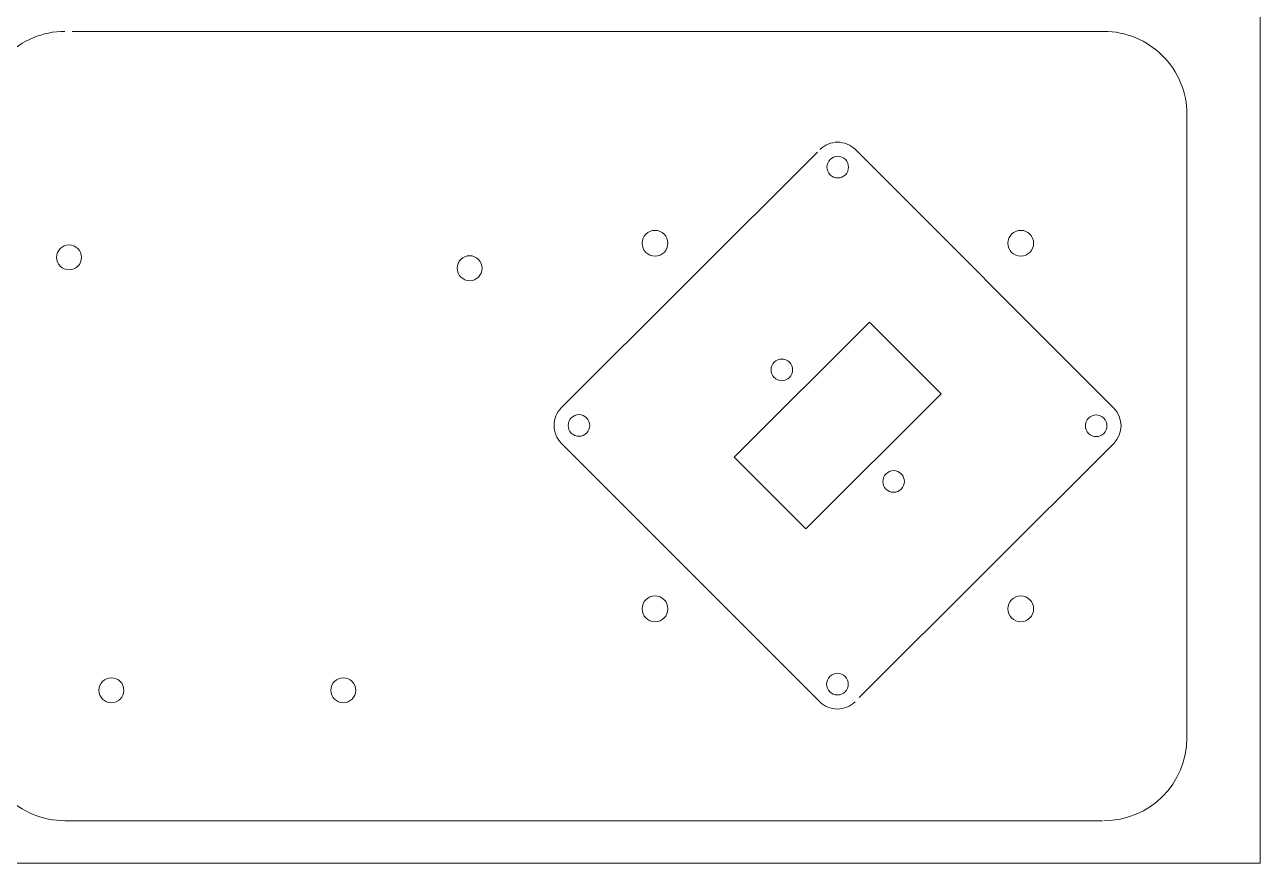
# Model space of a CAD drawing. Header units: millimetres. Extents: x -148 to 148, y -104 to 104.
# Drawn here: x -5.6 to 148.1, y -104.1 to 0.2 of the extents above; entities that cross this region are included whole.
import ezdxf

# ---------------------------------------------------------------- set-up
doc = ezdxf.new("R2010")
doc.units = ezdxf.units.MM
doc.header["$MEASUREMENT"] = 0
doc.layers.add('Camada 1', color=7, linetype='Continuous')
doc.layers.add('Default', color=7, linetype='Continuous')

msp = doc.modelspace()

# ---------------------------------------------------------------- linework, layer by layer
at = {"layer": 'Camada 1', "color": 250, "lineweight": 20}
msp.add_open_spline([(-148.0613, -104.1399), (-148.0613, -104.1399), (148.0612, -104.1399), (148.0612, -104.1399), (148.0612, -104.1399), (148.0612, -104.1399), (148.0612, 104.14), (148.0612, 104.14), (148.0612, 104.14), (148.0612, 104.14), (-148.0613, 104.14), (-148.0613, 104.14), (-148.0613, 104.14), (-148.0613, 104.14), (-148.0613, -104.1399), (-148.0613, -104.1399), (-148.0613, -104.1399), (-148.0613, -104.1399), (-148.0613, -104.1399), (-148.0613, -104.1399)], degree=3, knots=[0, 0, 0, 0, 0.16666667, 0.16666667, 0.16666667, 0.16666667, 0.33333333, 0.33333333, 0.33333333, 0.33333333, 0.5, 0.5, 0.5, 0.5, 0.66666667, 0.66666667, 0.66666667, 0.66666667, 1, 1, 1, 1], dxfattribs=at)
at = {"layer": 'Default', "color": 250, "lineweight": 9}
for points, knots in [([(-0.6115, -0.6349), (-3.3532, -0.6349), (-5.9827, -1.724), (-7.9212, -3.6627), (-7.9212, -3.6627), (-9.8599, -5.6013), (-10.949, -8.2307), (-10.949, -10.9724)], [0, 0, 0, 0, 0.33333333, 0.33333333, 0.33333333, 0.33333333, 1, 1, 1, 1]), ([(138.9441, -10.9724), (138.9441, -8.2307), (137.8551, -5.6013), (135.9164, -3.6627), (135.9164, -3.6627), (133.9778, -1.724), (131.3484, -0.6349), (128.6068, -0.6349)], [0, 0, 0, 0, 0.33333333, 0.33333333, 0.33333333, 0.33333333, 1, 1, 1, 1]), ([(97.7023, -15.3275), (97.121, -14.7456), (96.3325, -14.4183), (95.51, -14.4178), (95.51, -14.4178), (94.6875, -14.4172), (93.8984, -14.7436), (93.3165, -15.3249)], [0, 0, 0, 0, 0.33333333, 0.33333333, 0.33333333, 0.33333333, 1, 1, 1, 1]), ([(96.459, -16.5694), (95.9345, -16.0443), (95.0836, -16.0437), (94.5585, -16.5683), (94.5585, -16.5683), (94.0332, -17.0927), (94.0328, -17.9436), (94.5572, -18.4687), (94.5572, -18.4687), (95.0816, -18.994), (95.9326, -18.9944), (96.4578, -18.4699), (96.4578, -18.4699), (96.9829, -17.9455), (96.9834, -17.0943), (96.459, -16.5694)], [0, 0, 0, 0, 0.2, 0.2, 0.2, 0.2, 0.4, 0.4, 0.4, 0.4, 0.6, 0.6, 0.6, 0.6, 1, 1, 1, 1]), ([(74.3868, -26.9955), (74.3868, -26.1105), (73.6694, -25.3932), (72.7845, -25.3932), (72.7845, -25.3932), (71.8995, -25.3931), (71.1822, -26.1105), (71.1822, -26.9954), (71.1822, -26.9954), (71.1821, -27.8803), (71.8995, -28.5977), (72.7844, -28.5978), (72.7844, -28.5978), (73.6694, -28.5978), (74.3866, -27.8803), (74.3866, -26.9955)], [0, 0, 0, 0, 0.2, 0.2, 0.2, 0.2, 0.4, 0.4, 0.4, 0.4, 0.6, 0.6, 0.6, 0.6, 1, 1, 1, 1]), ([(119.8716, -26.9955), (119.8716, -26.1105), (119.1542, -25.3932), (118.2693, -25.3932), (118.2693, -25.3932), (117.3843, -25.3931), (116.667, -26.1105), (116.667, -26.9954), (116.667, -26.9954), (116.6669, -27.8803), (117.3843, -28.5977), (118.2692, -28.5978), (118.2692, -28.5978), (119.1542, -28.5978), (119.8715, -27.8803), (119.8715, -26.9955)], [0, 0, 0, 0, 0.2, 0.2, 0.2, 0.2, 0.4, 0.4, 0.4, 0.4, 0.6, 0.6, 0.6, 0.6, 1, 1, 1, 1]), ([(1.456, -28.7528), (1.456, -27.8965), (0.7616, -27.2023), (-0.0946, -27.2023), (-0.0946, -27.2023), (-0.951, -27.2022), (-1.6452, -27.8965), (-1.6452, -28.7527), (-1.6452, -28.7527), (-1.6453, -29.6091), (-0.951, -30.3032), (-0.0947, -30.3034), (-0.0947, -30.3034), (0.7616, -30.3034), (1.4558, -29.6091), (1.4558, -28.7528)], [0, 0, 0, 0, 0.2, 0.2, 0.2, 0.2, 0.4, 0.4, 0.4, 0.4, 0.6, 0.6, 0.6, 0.6, 1, 1, 1, 1]), ([(51.2826, -30.0966), (51.2826, -29.2403), (50.5882, -28.5462), (49.7319, -28.5462), (49.7319, -28.5462), (48.8756, -28.5461), (48.1814, -29.2403), (48.1814, -30.0966), (48.1814, -30.0966), (48.1813, -30.953), (48.8756, -31.6471), (49.7318, -31.6473), (49.7318, -31.6473), (50.5882, -31.6473), (51.2823, -30.953), (51.2823, -30.0966)], [0, 0, 0, 0, 0.2, 0.2, 0.2, 0.2, 0.4, 0.4, 0.4, 0.4, 0.6, 0.6, 0.6, 0.6, 1, 1, 1, 1]), ([(89.509, -41.8026), (88.9845, -41.2776), (88.1336, -41.277), (87.6086, -41.8014), (87.6086, -41.8014), (87.0834, -42.326), (87.0828, -43.1768), (87.6073, -43.7017), (87.6073, -43.7017), (88.1317, -44.2272), (88.9827, -44.2276), (89.5078, -43.7032), (89.5078, -43.7032), (90.0328, -43.1788), (90.0335, -42.3278), (89.509, -41.8026)], [0, 0, 0, 0, 0.2, 0.2, 0.2, 0.2, 0.4, 0.4, 0.4, 0.4, 0.6, 0.6, 0.6, 0.6, 1, 1, 1, 1]), ([(61.1341, -47.4676), (60.5521, -48.0489), (60.2248, -48.8374), (60.2243, -49.66), (60.2243, -49.66), (60.2237, -50.4824), (60.5501, -51.2714), (61.1313, -51.8534)], [0, 0, 0, 0, 0.33333333, 0.33333333, 0.33333333, 0.33333333, 1, 1, 1, 1]), ([(64.2764, -48.7122), (63.7519, -48.1871), (62.901, -48.1865), (62.376, -48.7111), (62.376, -48.7111), (61.8509, -49.2353), (61.8503, -50.0864), (62.3748, -50.6115), (62.3748, -50.6115), (62.8992, -51.1366), (63.7502, -51.1371), (64.2753, -50.6126), (64.2753, -50.6126), (64.8004, -50.0882), (64.8008, -49.2373), (64.2764, -48.7122)], [0, 0, 0, 0, 0.2, 0.2, 0.2, 0.2, 0.4, 0.4, 0.4, 0.4, 0.6, 0.6, 0.6, 0.6, 1, 1, 1, 1]), ([(128.6017, -48.7519), (128.0773, -48.2267), (127.2263, -48.2263), (126.7013, -48.7508), (126.7013, -48.7508), (126.176, -49.2752), (126.1755, -50.1262), (126.7, -50.6512), (126.7, -50.6512), (127.2245, -51.1764), (128.0753, -51.1769), (128.6005, -50.6525), (128.6005, -50.6525), (129.1257, -50.1281), (129.1262, -49.277), (128.6017, -48.7519)], [0, 0, 0, 0, 0.2, 0.2, 0.2, 0.2, 0.4, 0.4, 0.4, 0.4, 0.6, 0.6, 0.6, 0.6, 1, 1, 1, 1]), ([(103.4129, -55.6759), (102.8883, -55.1507), (102.0375, -55.1503), (101.5125, -55.6747), (101.5125, -55.6747), (100.9872, -56.1991), (100.9866, -57.05), (101.5113, -57.5751), (101.5113, -57.5751), (102.0357, -58.1004), (102.8864, -58.1008), (103.4117, -57.5765), (103.4117, -57.5765), (103.9369, -57.0519), (103.9374, -56.201), (103.4129, -55.6759)], [0, 0, 0, 0, 0.2, 0.2, 0.2, 0.2, 0.4, 0.4, 0.4, 0.4, 0.6, 0.6, 0.6, 0.6, 1, 1, 1, 1]), ([(74.3868, -72.4804), (74.3868, -71.5954), (73.6694, -70.8781), (72.7845, -70.8781), (72.7845, -70.8781), (71.8995, -70.878), (71.1822, -71.5954), (71.1822, -72.4803), (71.1822, -72.4803), (71.1821, -73.3653), (71.8995, -74.0826), (72.7844, -74.0827), (72.7844, -74.0827), (73.6694, -74.0827), (74.3866, -73.3653), (74.3866, -72.4804)], [0, 0, 0, 0, 0.2, 0.2, 0.2, 0.2, 0.4, 0.4, 0.4, 0.4, 0.6, 0.6, 0.6, 0.6, 1, 1, 1, 1]), ([(119.8716, -72.4804), (119.8716, -71.5954), (119.1542, -70.8781), (118.2693, -70.8781), (118.2693, -70.8781), (117.3843, -70.878), (116.667, -71.5954), (116.667, -72.4803), (116.667, -72.4803), (116.6669, -73.3653), (117.3843, -74.0826), (118.2692, -74.0827), (118.2692, -74.0827), (119.1542, -74.0827), (119.8715, -73.3653), (119.8715, -72.4804)], [0, 0, 0, 0, 0.2, 0.2, 0.2, 0.2, 0.4, 0.4, 0.4, 0.4, 0.6, 0.6, 0.6, 0.6, 1, 1, 1, 1]), ([(6.7281, -82.6111), (6.7281, -81.7548), (6.0337, -81.0606), (5.1775, -81.0606), (5.1775, -81.0606), (4.3211, -81.0605), (3.6269, -81.7548), (3.6269, -82.6109), (3.6269, -82.6109), (3.6268, -83.4673), (4.3211, -84.1614), (5.1774, -84.1616), (5.1774, -84.1616), (6.0337, -84.1616), (6.7279, -83.4673), (6.7279, -82.6111)], [0, 0, 0, 0, 0.2, 0.2, 0.2, 0.2, 0.4, 0.4, 0.4, 0.4, 0.6, 0.6, 0.6, 0.6, 1, 1, 1, 1]), ([(35.5696, -82.6111), (35.5696, -81.7548), (34.8751, -81.0606), (34.0189, -81.0606), (34.0189, -81.0606), (33.1626, -81.0605), (32.4685, -81.7548), (32.4685, -82.6109), (32.4685, -82.6109), (32.4684, -83.4673), (33.1626, -84.1614), (34.0189, -84.1616), (34.0189, -84.1616), (34.8751, -84.1616), (35.5694, -83.4673), (35.5694, -82.6111)], [0, 0, 0, 0, 0.2, 0.2, 0.2, 0.2, 0.4, 0.4, 0.4, 0.4, 0.6, 0.6, 0.6, 0.6, 1, 1, 1, 1]), ([(96.4191, -80.8948), (95.8946, -80.3696), (95.0438, -80.3691), (94.5187, -80.8935), (94.5187, -80.8935), (93.9935, -81.418), (93.993, -82.2689), (94.5174, -82.794), (94.5174, -82.794), (95.0418, -83.3191), (95.8929, -83.3195), (96.4181, -82.7952), (96.4181, -82.7952), (96.9431, -82.2708), (96.9436, -81.4199), (96.4191, -80.8948)], [0, 0, 0, 0, 0.2, 0.2, 0.2, 0.2, 0.4, 0.4, 0.4, 0.4, 0.6, 0.6, 0.6, 0.6, 1, 1, 1, 1]), ([(93.2741, -84.036), (93.8552, -84.6179), (94.6439, -84.9452), (95.4664, -84.9457), (95.4664, -84.9457), (96.2888, -84.9462), (97.0779, -84.62), (97.6599, -84.0387)], [0, 0, 0, 0, 0.33333333, 0.33333333, 0.33333333, 0.33333333, 1, 1, 1, 1]), ([(-10.949, -88.5034), (-10.949, -91.2451), (-9.8599, -93.8745), (-7.9212, -95.8131), (-7.9212, -95.8131), (-5.9827, -97.7517), (-3.3532, -98.8408), (-0.6116, -98.8408)], [0, 0, 0, 0, 0.33333333, 0.33333333, 0.33333333, 0.33333333, 1, 1, 1, 1])]:
    msp.add_open_spline(points, degree=3, knots=knots, dxfattribs=at)
for points in [[(128.6068, -0.6349), (128.6068, -0.6349), (0.3146, -0.6349), (0.3146, -0.6349)], [(138.9442, -88.5034), (138.9442, -88.5034), (138.9442, -10.9724), (138.9442, -10.9724)], [(97.7023, -15.3275), (97.7023, -15.3275), (129.8451, -47.5102), (129.8451, -47.5102)], [(61.1341, -47.4676), (61.1341, -47.4676), (92.998, -15.643), (92.998, -15.643)], [(82.6206, -53.6213), (82.6206, -53.6213), (99.4433, -36.8192), (99.4433, -36.8192)], [(99.4433, -36.8192), (99.4433, -36.8192), (108.3558, -45.7425), (108.3558, -45.7425)], [(108.3558, -45.7425), (108.3558, -45.7425), (91.5331, -62.5443), (91.5331, -62.5443)], [(129.8424, -51.8959), (131.0544, -50.6854), (131.0554, -48.7219), (129.8451, -47.5102)], [(93.2741, -84.036), (93.2741, -84.036), (61.1313, -51.8534), (61.1313, -51.8534)], [(129.8424, -51.8959), (129.8424, -51.8959), (98.1728, -83.5263), (98.1728, -83.5263)], [(91.5331, -62.5443), (91.5331, -62.5443), (82.6206, -53.6213), (82.6206, -53.6213)], [(128.6068, -98.8408), (134.316, -98.8408), (138.9441, -94.2125), (138.9441, -88.5034)], [(-0.6115, -98.8408), (-0.6115, -98.8408), (128.4373, -98.8408), (128.4373, -98.8408)]]:
    msp.add_open_spline(points, degree=3, dxfattribs=at)

doc.saveas('drawing.dxf')
